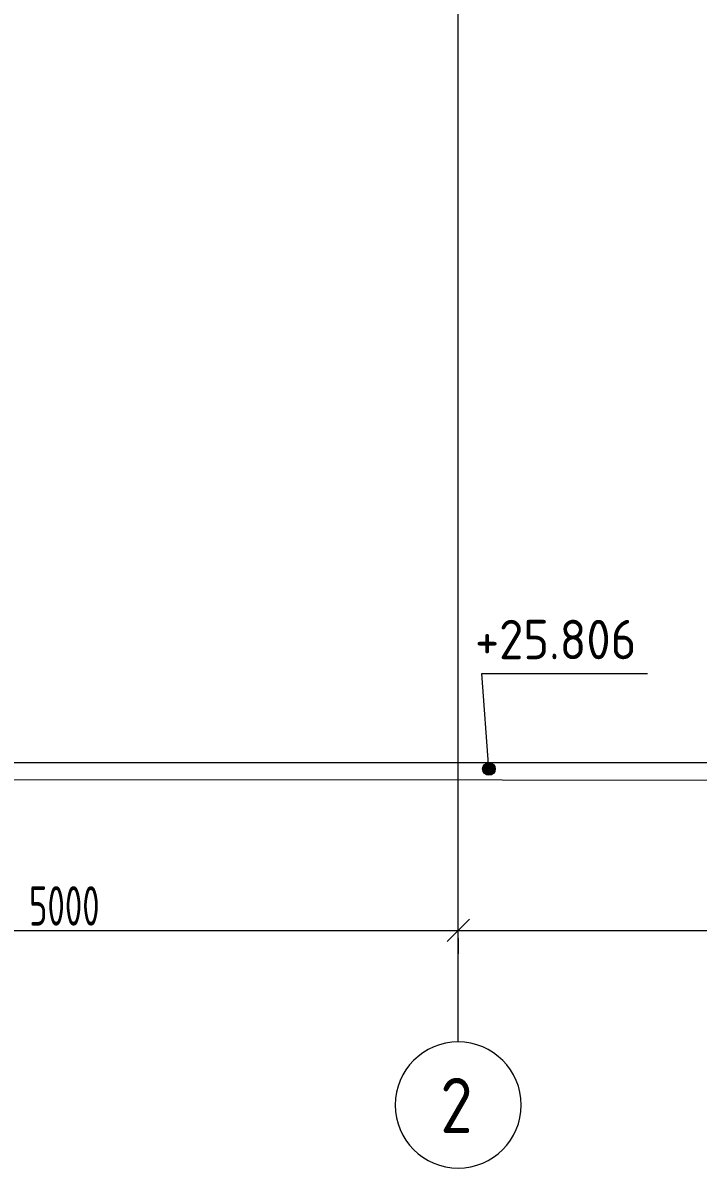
# Model space of a CAD drawing. Header units: millimetres. Extents: x -263990 to 193903, y -164417 to 240530.
# Drawn here: x 97549 to 101834, y -18263 to -10999 of the extents above; entities that cross this region are included whole.
import ezdxf

# ---------------------------------------------------------------- set-up
doc = ezdxf.new("R2010")
doc.units = ezdxf.units.MM
doc.header["$LTSCALE"] = 20
doc.layers.get('0').update_dxf_attribs({"lineweight": 0})
doc.layers.add('Оси_марки', color=7, linetype='Continuous', lineweight=18)
doc.layers.add('Размеры', color=7, linetype='Continuous', lineweight=9)
doc.styles.add('GOST Common', font='gost-common.ttf', dxfattribs={"width": 0.9, "height": 350})
doc.styles.add('GOST Common_1', font='gost-common.ttf', dxfattribs={"width": 0.8, "height": 350})
doc.styles.add('ISOCPEUR', font='isocpeur.ttf', dxfattribs={"width": 0.9, "height": 250})

# ---------------------------------------------------------------- blocks, each defined once
blk = doc.blocks.new('Ось сетки - Круг_Ø8 мм-6577-_О__L1_0_000_')
at = {"layer": 'Оси_марки', "lineweight": 20}
for start, end in [(360, 180), (180, 360)]:
    blk.add_arc((0, 0), 4, start, end, dxfattribs=at)
blk = doc.blocks.new('_Oblique')
at = {"color": 0, "linetype": 'ByBlock', "lineweight": -2}
blk.add_line((-0.5, -0.5), (0.5, 0.5), dxfattribs=at)

msp = doc.modelspace()

# ---------------------------------------------------------------- hatches: boundary and pattern name
at = {"layer": 'Размеры', "lineweight": 20}
h = msp.add_hatch(color=256, dxfattribs=at)
edge = h.paths.add_edge_path(flags=0)
edge.add_arc((100506.46613, -15731.07103), 40, -0.000000005, 359.999999995)

# ---------------------------------------------------------------- linework, layer by layer
for p, q in [((100311.64325, -17462.99997), (100311.64325, -3256.27129)), ((100460.77835, -15125.72288), (101513.35179, -15125.72288)), ((100506.46613, -15731.07103), (100460.77835, -15125.72288)), ((94157.99999, -15690.217), (140786.26471, -15690.217)), ((95161.64325, -16754.95252), (100461.64325, -16754.95252)), ((100161.64325, -16754.95252), (105461.64325, -16754.95252)), ((100311.64325, -16804.96762), (100311.64325, -16904.95252)), ((100311.64325, -16804.96762), (100311.64325, -16904.95252))]:
    msp.add_line(p, q, dxfattribs=at)
msp.add_lwpolyline([(95114.3403, -3490.37501), (100122.1898, -3514.5982), (105134.5268, -3527.55614), (109935.12354, -3527.33304), (109883.4984, -8693.01835), (109928.04109, -15829.95152), (105530.44447, -15805.85709), (100590.80697, -15802.76656), (95106.59227, -15799.76271), (95112.13475, -12469.05387), (95105.3839, -9940.82289), (95108.27746, -8569.59105)], close=True, dxfattribs=at)
msp.add_circle((100506.46613, -15731.07103), 40, dxfattribs=at)

# ---------------------------------------------------------------- block references
for name, p, xscale, yscale, zscale in [('_Oblique', (100311.64325, -16754.95252), 141.4, 141.4, 141.4), ('Ось сетки - Круг_Ø8 мм-6577-_О__L1_0_000_', (100311.64325, -17862.99997), 99.99999999999994, 99.99999999999994, 99.99999999999994)]:
    msp.add_blockref(name, p, dxfattribs=dict(at, xscale=xscale, yscale=yscale, zscale=zscale))
at = {"layer": 'Размеры', "lineweight": 20, "xscale": 141.4, "yscale": 141.4, "zscale": 141.4, "rotation": 180}
msp.add_blockref('_Oblique', (100311.64325, -16754.95252), dxfattribs=at)

# ---------------------------------------------------------------- texts
at = {"layer": 'Размеры', "lineweight": 20, "insert": (100418.04909, -14785.25403, -29175.57371), "char_height": 250, "width": 1266.66625, "attachment_point": 1, "rotation": 359.999999995, "style": 'ISOCPEUR'}
msp.add_mtext('+25.806', dxfattribs=at)
at = {"layer": 'Размеры', "lineweight": 20}
for s, insert, char_height, width, attachment_point, style in [('\\A1;5000', (97811.64325, -16599.95252), 250, 756.8431497, 5, 'GOST Common_1'), ('\\fGOST Common|b0|i0|c204|p34|;\\W.9;2', (100197.86259, -17690.46661), 350, 274.177125, 1, 'GOST Common')]:
    msp.add_mtext(s, dxfattribs=dict(at, insert=insert, char_height=char_height, width=width, attachment_point=attachment_point, style=style))

doc.saveas('drawing.dxf')
